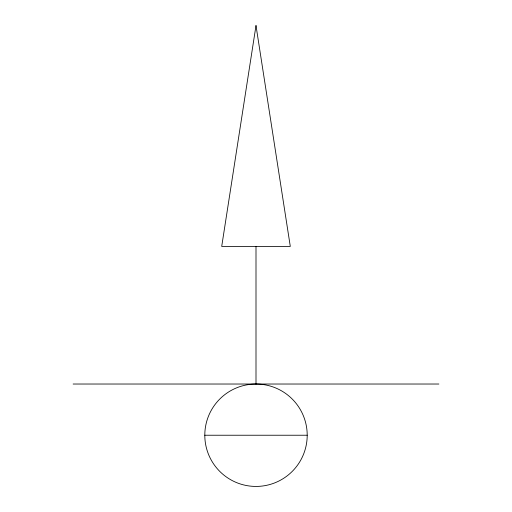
<?xml version="1.0" encoding="UTF-8"?>
<svg xmlns="http://www.w3.org/2000/svg" width="512" height="512" viewBox="0 0 512 512"><rect width="100%" height="100%" fill="white"/><g stroke="black" fill="none" stroke-linecap="round" stroke-linejoin="round"><path stroke-width="0.77" d="M73.126 384.026L438.874 384.026M204.794 435.232L307.206 435.232A51.206 51.206 0 0 1 230.4 479.571A51.206 51.206 0 0 1 230.4 390.886A51.206 51.206 0 0 1 307.206 435.232M256 246.419L256 384.026M256 25.6L221.709 246.419L290.291 246.419L256 25.6"/></g></svg>
